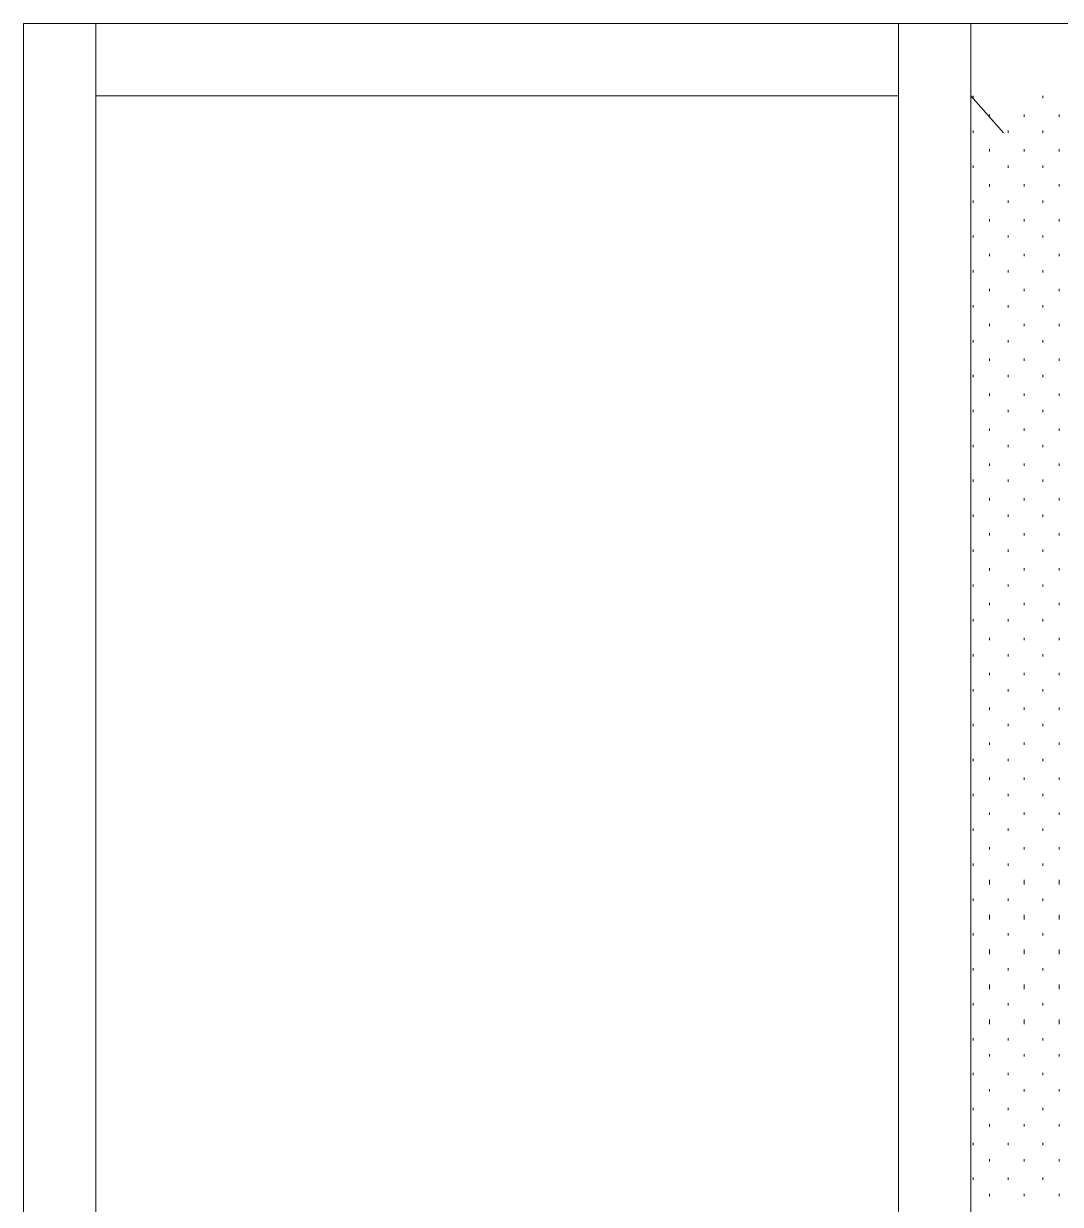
# Model space of a CAD drawing. Header units: inches. Extents: x -6061 to 13621, y -296 to 7483.
# Drawn here: x -5307.21 to -5271.53, y 90.99 to 131.64 of the extents above; entities that cross this region are included whole.
import ezdxf

# ---------------------------------------------------------------- set-up
doc = ezdxf.new("R2010")
doc.units = ezdxf.units.IN
doc.header["$MEASUREMENT"] = 0
doc.layers.get('0').update_dxf_attribs({"linetype": 'CONTINUOUS'})

msp = doc.modelspace()

# ---------------------------------------------------------------- linework, layer by layer
at = {"color": 7, "linetype": 'Continuous', "lineweight": 9, "true_color": 0x000007}
for p, q in [((-5307.20682, 131.63756), (-5304.72402, 131.63756)), ((-5307.20682, 131.63756), (-5307.20682, 47.62262)), ((-5304.72402, 129.15475), (-5304.72402, 131.63756)), ((-5277.0928, 131.63756), (-5304.72402, 131.63756)), ((-5304.72402, 131.63756), (-5304.72402, 47.62262)), ((-5277.0928, 131.63756), (-5277.0928, 129.15475)), ((-5277.0928, 131.63756), (-5274.60999, 131.63756)), ((-5277.0928, 131.63756), (-5277.0928, 47.62262)), ((-5274.60999, 129.15475), (-5274.60999, 131.63756)), ((-5238.56927, 131.63756), (-5274.60999, 131.63756)), ((-5274.60999, 131.63756), (-5274.60999, 47.62262)), ((-5277.0928, 129.15475), (-5304.72402, 129.15475)), ((-5277.0928, 129.15475), (-5304.72402, 129.15475)), ((-5304.72402, 129.15475), (-5304.72402, 50.10543)), ((-5277.0928, 50.10543), (-5277.0928, 129.15475)), ((-5274.60999, 129.15475), (-5273.48872, 127.8733)), ((-5274.60999, 47.62262), (-5274.60999, 129.15475))]:
    msp.add_line(p, q, dxfattribs=at)
at = {"color": 7, "linetype": 'Continuous', "lineweight": 18, "true_color": 0x000007}
for p, q in [((-5307.20682, 47.62262), (-5307.20682, 131.63756)), ((-5307.20682, 131.63756), (-5236.08646, 131.63756))]:
    msp.add_line(p, q, dxfattribs=at)
at = {"color": 7, "linetype": 'Continuous', "lineweight": 9, "true_color": 0xffffff}
for p, q in [((-5274.5299, 129.07466), (-5274.5299, 129.15475)), ((-5272.12719, 129.07466), (-5272.12719, 129.15475)), ((-5273.96927, 128.43394), (-5273.96927, 128.51403)), ((-5272.76791, 128.43394), (-5272.76791, 128.51403)), ((-5271.56655, 128.43394), (-5271.56655, 128.51403)), ((-5274.5299, 127.8733), (-5274.5299, 127.95339)), ((-5273.32854, 127.8733), (-5273.32854, 127.95339)), ((-5272.12719, 127.8733), (-5272.12719, 127.95339)), ((-5273.96927, 127.23258), (-5273.96927, 127.31267)), ((-5272.76791, 127.23258), (-5272.76791, 127.31267)), ((-5271.56655, 127.23258), (-5271.56655, 127.31267)), ((-5274.5299, 126.67195), (-5274.5299, 126.75204)), ((-5273.32854, 126.67195), (-5273.32854, 126.75204)), ((-5272.12719, 126.67195), (-5272.12719, 126.75204)), ((-5273.96927, 126.03122), (-5273.96927, 126.11131)), ((-5272.76791, 126.03122), (-5272.76791, 126.11131)), ((-5271.56655, 126.03122), (-5271.56655, 126.11131)), ((-5274.5299, 125.47059), (-5274.5299, 125.55068)), ((-5273.32854, 125.47059), (-5273.32854, 125.55068)), ((-5272.12719, 125.47059), (-5272.12719, 125.55068)), ((-5273.96927, 124.82986), (-5273.96927, 124.90995)), ((-5272.76791, 124.82986), (-5272.76791, 124.90995)), ((-5271.56655, 124.82986), (-5271.56655, 124.90995)), ((-5274.5299, 124.26923), (-5274.5299, 124.34932)), ((-5273.32854, 124.26923), (-5273.32854, 124.34932)), ((-5272.12719, 124.26923), (-5272.12719, 124.34932)), ((-5273.96927, 123.62851), (-5273.96927, 123.7086)), ((-5272.76791, 123.62851), (-5272.76791, 123.7086)), ((-5271.56655, 123.62851), (-5271.56655, 123.7086)), ((-5274.5299, 123.06787), (-5274.5299, 123.14796)), ((-5273.32854, 123.06787), (-5273.32854, 123.14796)), ((-5272.12719, 123.06787), (-5272.12719, 123.14796)), ((-5273.96927, 122.42715), (-5273.96927, 122.50724)), ((-5272.76791, 122.42715), (-5272.76791, 122.50724)), ((-5271.56655, 122.42715), (-5271.56655, 122.50724)), ((-5274.5299, 121.86652), (-5274.5299, 121.94661)), ((-5273.32854, 121.86652), (-5273.32854, 121.94661)), ((-5272.12719, 121.86652), (-5272.12719, 121.94661)), ((-5273.96927, 121.22579), (-5273.96927, 121.30588)), ((-5272.76791, 121.22579), (-5272.76791, 121.30588)), ((-5271.56655, 121.22579), (-5271.56655, 121.30588)), ((-5274.5299, 120.66516), (-5274.5299, 120.74525)), ((-5273.32854, 120.66516), (-5273.32854, 120.74525)), ((-5272.12719, 120.66516), (-5272.12719, 120.74525)), ((-5273.96927, 120.02443), (-5273.96927, 120.10452)), ((-5272.76791, 120.02443), (-5272.76791, 120.10452)), ((-5271.56655, 120.02443), (-5271.56655, 120.10452)), ((-5274.5299, 119.4638), (-5274.5299, 119.54389)), ((-5273.32854, 119.4638), (-5273.32854, 119.54389)), ((-5272.12719, 119.4638), (-5272.12719, 119.54389)), ((-5273.96927, 118.82308), (-5273.96927, 118.90317)), ((-5272.76791, 118.82308), (-5272.76791, 118.90317)), ((-5271.56655, 118.82308), (-5271.56655, 118.90317)), ((-5274.5299, 118.26244), (-5274.5299, 118.34253)), ((-5273.32854, 118.26244), (-5273.32854, 118.34253)), ((-5272.12719, 118.26244), (-5272.12719, 118.34253)), ((-5273.96927, 117.62172), (-5273.96927, 117.70181)), ((-5272.76791, 117.62172), (-5272.76791, 117.70181)), ((-5271.56655, 117.62172), (-5271.56655, 117.70181)), ((-5274.5299, 117.06109), (-5274.5299, 117.14118)), ((-5273.32854, 117.06109), (-5273.32854, 117.14118)), ((-5272.12719, 117.06109), (-5272.12719, 117.14118)), ((-5273.96927, 116.42036), (-5273.96927, 116.50045)), ((-5272.76791, 116.42036), (-5272.76791, 116.50045)), ((-5271.56655, 116.42036), (-5271.56655, 116.50045)), ((-5274.5299, 115.85973), (-5274.5299, 115.93982)), ((-5273.32854, 115.85973), (-5273.32854, 115.93982)), ((-5272.12719, 115.85973), (-5272.12719, 115.93982)), ((-5273.96927, 115.219), (-5273.96927, 115.29909)), ((-5272.76791, 115.219), (-5272.76791, 115.29909)), ((-5271.56655, 115.219), (-5271.56655, 115.29909)), ((-5274.5299, 114.65837), (-5274.5299, 114.73846)), ((-5273.32854, 114.65837), (-5273.32854, 114.73846)), ((-5272.12719, 114.65837), (-5272.12719, 114.73846)), ((-5273.96927, 114.01765), (-5273.96927, 114.09774)), ((-5272.76791, 114.01765), (-5272.76791, 114.09774)), ((-5271.56655, 114.01765), (-5271.56655, 114.09774)), ((-5274.5299, 113.45701), (-5274.5299, 113.5371)), ((-5273.32854, 113.45701), (-5273.32854, 113.5371)), ((-5272.12719, 113.45701), (-5272.12719, 113.5371)), ((-5273.96927, 112.81629), (-5273.96927, 112.89638)), ((-5272.76791, 112.81629), (-5272.76791, 112.89638)), ((-5271.56655, 112.81629), (-5271.56655, 112.89638)), ((-5274.5299, 112.25566), (-5274.5299, 112.33575)), ((-5273.32854, 112.25566), (-5273.32854, 112.33575)), ((-5272.12719, 112.25566), (-5272.12719, 112.33575)), ((-5273.96927, 111.61493), (-5273.96927, 111.69502)), ((-5272.76791, 111.61493), (-5272.76791, 111.69502)), ((-5271.56655, 111.61493), (-5271.56655, 111.69502)), ((-5274.5299, 111.0543), (-5274.5299, 111.13439)), ((-5273.32854, 111.0543), (-5273.32854, 111.13439)), ((-5272.12719, 111.0543), (-5272.12719, 111.13439)), ((-5273.96927, 110.41357), (-5273.96927, 110.49366)), ((-5272.76791, 110.41357), (-5272.76791, 110.49366)), ((-5271.56655, 110.41357), (-5271.56655, 110.49366)), ((-5274.5299, 109.85294), (-5274.5299, 109.93303)), ((-5273.32854, 109.85294), (-5273.32854, 109.93303)), ((-5272.12719, 109.85294), (-5272.12719, 109.93303)), ((-5273.96927, 109.21222), (-5273.96927, 109.29231)), ((-5272.76791, 109.21222), (-5272.76791, 109.29231)), ((-5271.56655, 109.21222), (-5271.56655, 109.29231)), ((-5274.5299, 108.65158), (-5274.5299, 108.73167)), ((-5273.32854, 108.65158), (-5273.32854, 108.73167)), ((-5272.12719, 108.65158), (-5272.12719, 108.73167)), ((-5273.96927, 108.01086), (-5273.96927, 108.09095)), ((-5272.76791, 108.01086), (-5272.76791, 108.09095)), ((-5271.56655, 108.01086), (-5271.56655, 108.09095)), ((-5274.5299, 107.45023), (-5274.5299, 107.53032)), ((-5273.32854, 107.45023), (-5273.32854, 107.53032)), ((-5272.12719, 107.45023), (-5272.12719, 107.53032)), ((-5273.96927, 106.8095), (-5273.96927, 106.88959)), ((-5272.76791, 106.8095), (-5272.76791, 106.88959)), ((-5271.56655, 106.8095), (-5271.56655, 106.88959)), ((-5274.5299, 106.24887), (-5274.5299, 106.32896)), ((-5273.32854, 106.24887), (-5273.32854, 106.32896)), ((-5272.12719, 106.24887), (-5272.12719, 106.32896)), ((-5273.96927, 105.60814), (-5273.96927, 105.68824)), ((-5272.76791, 105.60814), (-5272.76791, 105.68824)), ((-5271.56655, 105.60814), (-5271.56655, 105.68824)), ((-5274.5299, 105.04751), (-5274.5299, 105.1276)), ((-5273.32854, 105.04751), (-5273.32854, 105.1276)), ((-5272.12719, 105.04751), (-5272.12719, 105.1276)), ((-5273.96927, 104.40679), (-5273.96927, 104.48688)), ((-5272.76791, 104.40679), (-5272.76791, 104.48688)), ((-5271.56655, 104.40679), (-5271.56655, 104.48688)), ((-5274.5299, 103.84615), (-5274.5299, 103.92624)), ((-5273.32854, 103.84615), (-5273.32854, 103.92624)), ((-5272.12719, 103.84615), (-5272.12719, 103.92624)), ((-5273.96927, 103.20543), (-5273.96927, 103.28552)), ((-5272.76791, 103.20543), (-5272.76791, 103.28552)), ((-5271.56655, 103.20543), (-5271.56655, 103.28552)), ((-5274.5299, 102.6448), (-5274.5299, 102.72489)), ((-5273.32854, 102.6448), (-5273.32854, 102.72489)), ((-5272.12719, 102.6448), (-5272.12719, 102.72489)), ((-5273.96927, 102.00407), (-5273.96927, 102.16425)), ((-5272.76791, 102.00407), (-5272.76791, 102.16425)), ((-5271.56655, 102.00407), (-5271.56655, 102.16425)), ((-5274.5299, 101.44344), (-5274.5299, 101.52353)), ((-5273.32854, 101.44344), (-5273.32854, 101.52353)), ((-5272.12719, 101.44344), (-5272.12719, 101.52353)), ((-5273.96927, 100.80271), (-5273.96927, 100.9629)), ((-5272.76791, 100.80271), (-5272.76791, 100.9629)), ((-5271.56655, 100.80271), (-5271.56655, 100.9629)), ((-5274.5299, 100.24208), (-5274.5299, 100.32217)), ((-5273.32854, 100.24208), (-5273.32854, 100.32217)), ((-5272.12719, 100.24208), (-5272.12719, 100.32217)), ((-5273.96927, 99.60136), (-5273.96927, 99.76154)), ((-5272.76791, 99.60136), (-5272.76791, 99.76154)), ((-5271.56655, 99.60136), (-5271.56655, 99.76154)), ((-5274.5299, 99.04072), (-5274.5299, 99.12081)), ((-5273.32854, 99.04072), (-5273.32854, 99.12081)), ((-5272.12719, 99.04072), (-5272.12719, 99.12081)), ((-5273.96927, 98.4), (-5273.96927, 98.56018)), ((-5272.76791, 98.4), (-5272.76791, 98.56018)), ((-5271.56655, 98.4), (-5271.56655, 98.56018)), ((-5274.5299, 97.83937), (-5274.5299, 97.91946)), ((-5273.32854, 97.83937), (-5273.32854, 97.91946)), ((-5272.12719, 97.83937), (-5272.12719, 97.91946)), ((-5273.96927, 97.19864), (-5273.96927, 97.35882)), ((-5272.76791, 97.19864), (-5272.76791, 97.35882)), ((-5271.56655, 97.19864), (-5271.56655, 97.35882)), ((-5274.5299, 96.63801), (-5274.5299, 96.7181)), ((-5273.32854, 96.63801), (-5273.32854, 96.7181)), ((-5272.12719, 96.63801), (-5272.12719, 96.7181)), ((-5273.96927, 96.07738), (-5273.96927, 96.15747)), ((-5272.76791, 96.07738), (-5272.76791, 96.15747)), ((-5271.56655, 96.07738), (-5271.56655, 96.15747)), ((-5274.5299, 95.43665), (-5274.5299, 95.51674)), ((-5273.32854, 95.43665), (-5273.32854, 95.51674)), ((-5272.12719, 95.43665), (-5272.12719, 95.51674)), ((-5273.96927, 94.87602), (-5273.96927, 94.95611)), ((-5272.76791, 94.87602), (-5272.76791, 94.95611)), ((-5271.56655, 94.87602), (-5271.56655, 94.95611)), ((-5274.5299, 94.23529), (-5274.5299, 94.31538)), ((-5273.32854, 94.23529), (-5273.32854, 94.31538)), ((-5272.12719, 94.23529), (-5272.12719, 94.31538)), ((-5273.96927, 93.67466), (-5273.96927, 93.75475)), ((-5272.76791, 93.67466), (-5272.76791, 93.75475)), ((-5271.56655, 93.67466), (-5271.56655, 93.75475)), ((-5274.5299, 93.03394), (-5274.5299, 93.11403)), ((-5273.32854, 93.03394), (-5273.32854, 93.11403)), ((-5272.12719, 93.03394), (-5272.12719, 93.11403)), ((-5273.96927, 92.4733), (-5273.96927, 92.55339)), ((-5272.76791, 92.4733), (-5272.76791, 92.55339)), ((-5271.56655, 92.4733), (-5271.56655, 92.55339)), ((-5274.5299, 91.83258), (-5274.5299, 91.91267)), ((-5273.32854, 91.83258), (-5273.32854, 91.91267)), ((-5272.12719, 91.83258), (-5272.12719, 91.91267)), ((-5273.96927, 91.27195), (-5273.96927, 91.35204)), ((-5272.76791, 91.27195), (-5272.76791, 91.35204)), ((-5271.56655, 91.27195), (-5271.56655, 91.35204))]:
    msp.add_line(p, q, dxfattribs=at)

doc.saveas('drawing.dxf')
